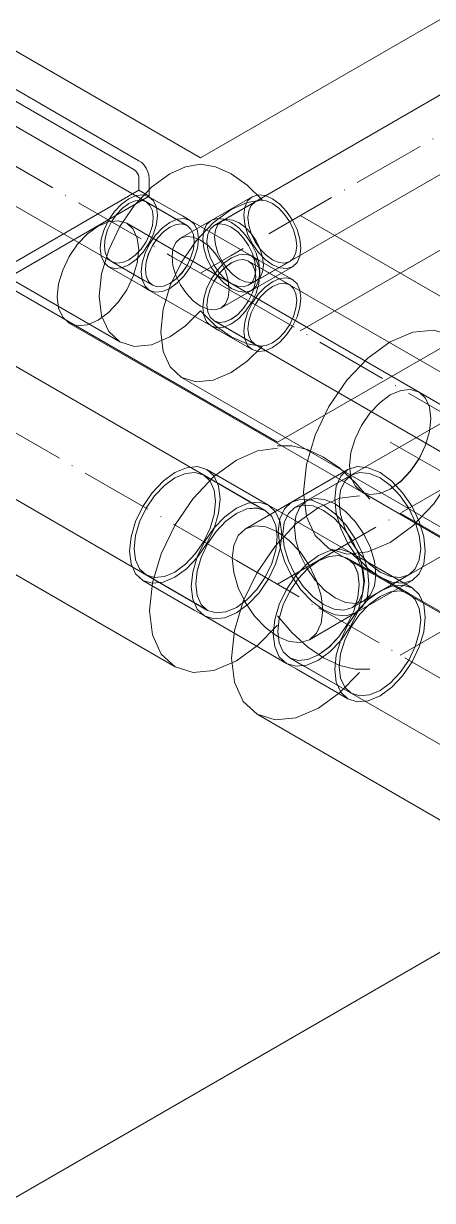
# Model space of a CAD drawing. Header units: millimetres. Extents: x -88595 to 880822, y -1054509 to -148035.
# Drawn here: x 389704.1 to 389760.5, y -326258.4 to -326096.2 of the extents above; entities that cross this region are included whole.
import ezdxf

# ---------------------------------------------------------------- set-up
doc = ezdxf.new("R2010")
doc.units = ezdxf.units.MM
doc.linetypes.add('$12$ADSK_Осевая', pattern=[14, 10, -2, 0, -2])
for name, color, linetype, lineweight in [('Изоляция', 7, 'Continuous', 18), ('Оборудование', 7, 'Continuous', 18), ('Трубопровод', 7, 'Continuous', 18), ('Трубопроводы', 7, 'Continuous', 18)]:
    doc.layers.add(name, color=color, linetype=linetype, lineweight=lineweight)

# ---------------------------------------------------------------- blocks, each defined once
blk = doc.blocks.new('$0$ADSK_Канальный блок кондиционера1 - AD242MJERAB-3267365-В_ОВ3_1')
at = {"layer": 'Оборудование'}
for p, q in [((18809.76, 6999.76), (18316.91, 6715.21)), ((18353.68, 6928.32), (18404.59, 6898.92)), ((18403.89, 6897.7), (18353.68, 6926.68)), ((18404.59, 6894.84), (18404.59, 6896.47)), ((18406.01, 6896.47), (18406.01, 6894.02)), ((18404.59, 6894.84), (18367.82, 6873.61)), ((18406.01, 6894.02), (18404.59, 6894.84)), ((18406.01, 6894.02), (18369.24, 6872.8)), ((18443.21, 6867.02), (18402.91, 6890.29)), ((18394.97, 6876.53), (18435.27, 6853.26))]:
    blk.add_line(p, q, dxfattribs=at)
for points in [[(18404.59, 6898.92, 0), (18404.96, 6898.66, 0), (18405.3, 6898.3, 0), (18405.59, 6897.87, 0), (18405.82, 6897.4, 0), (18405.96, 6896.92, 0), (18406.01, 6896.47, 0)], [(18404.59, 6896.47, 0), (18404.57, 6896.7, 0), (18404.5, 6896.94, 0), (18404.39, 6897.17, 0), (18404.24, 6897.39, 0), (18404.07, 6897.57, 0), (18403.89, 6897.7, 0)], [(18393.32, 6880.17, 0), (18393.51, 6881.96, 0), (18394.07, 6883.84, 0), (18394.97, 6885.7, 0), (18396.13, 6887.4, 0), (18397.48, 6888.83, 0), (18398.94, 6889.89, 0), (18400.39, 6890.51, 0), (18401.74, 6890.65, 0), (18402.91, 6890.29, 0), (18403.8, 6889.46, 0), (18404.36, 6888.22, 0), (18404.55, 6886.65, 0)], [(18404.55, 6886.65, 0), (18404.36, 6884.86, 0), (18403.8, 6882.98, 0), (18402.91, 6881.12, 0), (18401.74, 6879.42, 0), (18400.39, 6877.99, 0), (18398.94, 6876.93, 0), (18397.48, 6876.31, 0), (18396.13, 6876.17, 0), (18394.97, 6876.53, 0), (18394.07, 6877.36, 0), (18393.51, 6878.6, 0), (18393.32, 6880.17, 0)], [(18444.85, 6863.38, 0), (18444.66, 6864.95, 0), (18444.1, 6866.19, 0), (18443.21, 6867.02, 0), (18442.05, 6867.38, 0), (18440.69, 6867.24, 0), (18439.24, 6866.62, 0), (18437.79, 6865.56, 0), (18436.43, 6864.13, 0), (18435.27, 6862.43, 0), (18434.38, 6860.57, 0), (18433.82, 6858.69, 0), (18433.63, 6856.9, 0)], [(18433.63, 6856.9, 0), (18433.82, 6855.33, 0), (18434.38, 6854.09, 0), (18435.27, 6853.26, 0), (18436.43, 6852.9, 0), (18437.79, 6853.04, 0), (18439.24, 6853.66, 0), (18440.69, 6854.72, 0), (18442.05, 6856.15, 0), (18443.21, 6857.85, 0), (18444.1, 6859.71, 0), (18444.66, 6861.59, 0), (18444.85, 6863.38, 0)]]:
    blk.add_polyline3d(points, dxfattribs=at)
blk = doc.blocks.new('$0$ADSK_МедьПайка_Тройник - Тройник медный-3268010-В_ОВ3_1')
at = {"layer": 'Трубопроводы', "color": 190, "true_color": 0x8000ff}
for p, q in [((17530.06, 6382.94), (17525.46, 6385.59)), ((17539.69, 6385.59), (17534.03, 6382.33)), ((17529.65, 6382.24), (17525.06, 6384.89)), ((17540.1, 6384.89), (17535.5, 6382.24)), ((17530.71, 6381.62), (17529.65, 6382.24)), ((17534.03, 6382.33), (17529.79, 6379.88)), ((17531.12, 6382.33), (17530.06, 6382.94)), ((17539.6, 6377.43), (17531.12, 6382.33)), ((17540.66, 6376.81), (17539.6, 6377.43)), ((17519.89, 6375.94), (17524.49, 6373.29)), ((17520.3, 6376.65), (17524.89, 6373.99)), ((17540.26, 6376.11), (17539.2, 6376.73)), ((17539.6, 6372.68), (17545.26, 6375.94)), ((17540.26, 6373.99), (17544.86, 6376.65)), ((17544.86, 6373.46), (17540.26, 6376.11)), ((17545.26, 6374.16), (17540.66, 6376.81)), ((17524.49, 6373.29), (17525.55, 6372.68)), ((17524.89, 6373.99), (17525.95, 6373.38)), ((17525.55, 6372.68), (17534.03, 6367.78)), ((17535.36, 6370.23), (17539.6, 6372.68)), ((17534.03, 6367.78), (17535.09, 6367.17)), ((17534.44, 6368.48), (17535.5, 6367.87)), ((17535.5, 6367.87), (17540.1, 6365.21)), ((17535.09, 6367.17), (17539.69, 6364.51))]:
    blk.add_line(p, q, dxfattribs=at)
for points in [[(17518.74, 6378.49, 0), (17518.87, 6379.75, 0), (17519.27, 6381.07, 0), (17519.89, 6382.38, 0), (17520.71, 6383.57, 0), (17521.66, 6384.57, 0), (17522.68, 6385.32, 0), (17523.7, 6385.75, 0), (17524.65, 6385.84, 0), (17525.46, 6385.59, 0), (17526.09, 6385.01, 0), (17526.48, 6384.14, 0), (17526.62, 6383.04, 0)], [(17538.54, 6383.04, 0), (17538.67, 6384.14, 0), (17539.06, 6385.01, 0), (17539.69, 6385.59, 0), (17540.51, 6385.84, 0), (17541.46, 6385.75, 0), (17542.48, 6385.32, 0), (17543.49, 6384.57, 0), (17544.44, 6383.57, 0), (17545.26, 6382.38, 0), (17545.89, 6381.07, 0), (17546.28, 6379.75, 0), (17546.41, 6378.49, 0)], [(17526.04, 6382.71, 0), (17525.93, 6383.65, 0), (17525.59, 6384.39, 0), (17525.06, 6384.89, 0), (17524.36, 6385.11, 0), (17523.55, 6385.02, 0), (17522.68, 6384.65, 0), (17521.81, 6384.02, 0), (17520.99, 6383.16, 0), (17520.3, 6382.14, 0), (17519.76, 6381.03, 0), (17519.43, 6379.9, 0), (17519.31, 6378.82, 0)], [(17545.84, 6378.82, 0), (17545.73, 6379.9, 0), (17545.39, 6381.03, 0), (17544.86, 6382.14, 0), (17544.16, 6383.16, 0), (17543.35, 6384.02, 0), (17542.48, 6384.65, 0), (17541.6, 6385.02, 0), (17540.79, 6385.11, 0), (17540.1, 6384.89, 0), (17539.56, 6384.39, 0), (17539.22, 6383.65, 0), (17539.11, 6382.71, 0)], [(17526.62, 6383.04, 0), (17526.48, 6381.79, 0), (17526.09, 6380.46, 0), (17525.46, 6379.16, 0), (17524.65, 6377.97, 0), (17523.7, 6376.96, 0), (17522.68, 6376.22, 0), (17521.66, 6375.79, 0), (17520.71, 6375.69, 0), (17519.89, 6375.94, 0), (17519.27, 6376.52, 0), (17518.87, 6377.39, 0), (17518.74, 6378.49, 0)], [(17519.31, 6378.82, 0), (17519.43, 6377.88, 0), (17519.76, 6377.14, 0), (17520.3, 6376.65, 0), (17520.99, 6376.43, 0), (17521.81, 6376.51, 0), (17522.68, 6376.88, 0), (17523.55, 6377.52, 0), (17524.36, 6378.37, 0), (17525.06, 6379.39, 0), (17525.59, 6380.51, 0), (17525.93, 6381.64, 0), (17526.04, 6382.71, 0)], [(17524.39, 6375.23, 0), (17524.53, 6376.48, 0), (17524.92, 6377.81, 0), (17525.55, 6379.11, 0), (17526.36, 6380.3, 0), (17527.31, 6381.31, 0), (17528.33, 6382.05, 0), (17529.35, 6382.48, 0), (17530.3, 6382.58, 0), (17531.12, 6382.33, 0), (17531.74, 6381.75, 0), (17532.14, 6380.88, 0), (17532.27, 6379.78, 0)], [(17532.27, 6379.78, 0), (17532.14, 6380.88, 0), (17531.74, 6381.75, 0), (17531.12, 6382.33, 0), (17530.3, 6382.58, 0), (17529.35, 6382.48, 0), (17528.33, 6382.05, 0), (17527.31, 6381.31, 0), (17526.36, 6380.3, 0), (17525.55, 6379.11, 0), (17524.92, 6377.81, 0), (17524.53, 6376.48, 0), (17524.39, 6375.23, 0)], [(17540.76, 6375.23, 0), (17540.62, 6376.48, 0), (17540.23, 6377.81, 0), (17539.6, 6379.11, 0), (17538.79, 6380.3, 0), (17537.84, 6381.31, 0), (17536.82, 6382.05, 0), (17535.8, 6382.48, 0), (17534.85, 6382.58, 0), (17534.03, 6382.33, 0), (17533.41, 6381.75, 0), (17533.01, 6380.88, 0), (17532.88, 6379.78, 0)], [(17532.88, 6379.78, 0), (17533.01, 6380.88, 0), (17533.41, 6381.75, 0), (17534.03, 6382.33, 0), (17534.85, 6382.58, 0), (17535.8, 6382.48, 0), (17536.82, 6382.05, 0), (17537.84, 6381.31, 0), (17538.79, 6380.3, 0), (17539.6, 6379.11, 0), (17540.23, 6377.81, 0), (17540.62, 6376.48, 0), (17540.76, 6375.23, 0)], [(17534.51, 6380.06, 0), (17534.63, 6381, 0), (17534.96, 6381.74, 0), (17535.5, 6382.24, 0), (17536.2, 6382.45, 0), (17537.01, 6382.37, 0), (17537.88, 6382, 0), (17538.75, 6381.37, 0), (17539.56, 6380.51, 0), (17540.26, 6379.49, 0), (17540.79, 6378.37, 0), (17541.13, 6377.24, 0), (17541.25, 6376.17, 0)], [(17546.41, 6378.49, 0), (17546.28, 6377.39, 0), (17545.89, 6376.52, 0), (17545.26, 6375.94, 0), (17544.44, 6375.69, 0), (17543.49, 6375.79, 0), (17542.48, 6376.22, 0), (17541.46, 6376.96, 0), (17540.51, 6377.97, 0), (17539.69, 6379.16, 0), (17539.06, 6380.46, 0), (17538.67, 6381.79, 0), (17538.54, 6383.04, 0)], [(17539.11, 6382.71, 0), (17539.22, 6381.64, 0), (17539.56, 6380.51, 0), (17540.1, 6379.39, 0), (17540.79, 6378.37, 0), (17541.6, 6377.52, 0), (17542.48, 6376.88, 0), (17543.35, 6376.51, 0), (17544.16, 6376.43, 0), (17544.86, 6376.65, 0), (17545.39, 6377.14, 0), (17545.73, 6377.88, 0), (17545.84, 6378.82, 0)], [(17524.97, 6375.56, 0), (17525.08, 6376.63, 0), (17525.42, 6377.76, 0), (17525.95, 6378.88, 0), (17526.65, 6379.9, 0), (17527.46, 6380.75, 0), (17528.33, 6381.39, 0), (17529.2, 6381.76, 0), (17530.02, 6381.84, 0), (17530.71, 6381.62, 0), (17531.25, 6381.13, 0), (17531.58, 6380.38, 0), (17531.7, 6379.45, 0)], [(17532.27, 6379.78, 0), (17532.14, 6378.52, 0), (17531.74, 6377.2, 0), (17531.12, 6375.89, 0), (17530.3, 6374.7, 0), (17529.35, 6373.7, 0), (17528.33, 6372.95, 0), (17527.31, 6372.52, 0), (17526.36, 6372.43, 0), (17525.55, 6372.68, 0), (17524.92, 6373.26, 0), (17524.53, 6374.13, 0), (17524.39, 6375.23, 0)], [(17524.39, 6375.23, 0), (17524.53, 6374.13, 0), (17524.92, 6373.26, 0), (17525.55, 6372.68, 0), (17526.36, 6372.43, 0), (17527.31, 6372.52, 0), (17528.33, 6372.95, 0), (17529.35, 6373.7, 0), (17530.3, 6374.7, 0), (17531.12, 6375.89, 0), (17531.74, 6377.2, 0), (17532.14, 6378.52, 0), (17532.27, 6379.78, 0)], [(17531.7, 6379.45, 0), (17531.58, 6378.37, 0), (17531.25, 6377.24, 0), (17530.71, 6376.13, 0), (17530.02, 6375.11, 0), (17529.2, 6374.25, 0), (17528.33, 6373.62, 0), (17527.46, 6373.24, 0), (17526.65, 6373.16, 0), (17525.95, 6373.38, 0), (17525.42, 6373.88, 0), (17525.08, 6374.62, 0), (17524.97, 6375.56, 0)], [(17536.51, 6372.78, 0), (17536.38, 6374.03, 0), (17535.99, 6375.36, 0), (17535.36, 6376.66, 0), (17534.55, 6377.85, 0), (17533.6, 6378.86, 0), (17532.58, 6379.6, 0), (17531.56, 6380.03, 0), (17530.61, 6380.13, 0), (17529.79, 6379.88, 0), (17529.17, 6379.3, 0), (17528.77, 6378.43, 0), (17528.64, 6377.33, 0)], [(17532.88, 6379.78, 0), (17533.01, 6378.52, 0), (17533.41, 6377.2, 0), (17534.03, 6375.89, 0), (17534.85, 6374.7, 0), (17535.8, 6373.7, 0), (17536.82, 6372.95, 0), (17537.84, 6372.52, 0), (17538.79, 6372.43, 0), (17539.6, 6372.68, 0), (17540.23, 6373.26, 0), (17540.62, 6374.13, 0), (17540.76, 6375.23, 0)], [(17540.76, 6375.23, 0), (17540.62, 6374.13, 0), (17540.23, 6373.26, 0), (17539.6, 6372.68, 0), (17538.79, 6372.43, 0), (17537.84, 6372.52, 0), (17536.82, 6372.95, 0), (17535.8, 6373.7, 0), (17534.85, 6374.7, 0), (17534.03, 6375.89, 0), (17533.41, 6377.2, 0), (17533.01, 6378.52, 0), (17532.88, 6379.78, 0)], [(17541.25, 6376.17, 0), (17541.13, 6375.23, 0), (17540.79, 6374.49, 0), (17540.26, 6373.99, 0), (17539.56, 6373.78, 0), (17538.75, 6373.86, 0), (17537.88, 6374.23, 0), (17537.01, 6374.86, 0), (17536.2, 6375.72, 0), (17535.5, 6376.74, 0), (17534.96, 6377.85, 0), (17534.63, 6378.99, 0), (17534.51, 6380.06, 0)], [(17528.64, 6377.33, 0), (17528.77, 6376.07, 0), (17529.17, 6374.75, 0), (17529.79, 6373.44, 0), (17530.61, 6372.25, 0), (17531.56, 6371.25, 0), (17532.58, 6370.5, 0), (17533.6, 6370.07, 0), (17534.55, 6369.98, 0), (17535.36, 6370.23, 0), (17535.99, 6370.81, 0), (17536.38, 6371.68, 0), (17536.51, 6372.78, 0)], [(17540.76, 6374.88, 0), (17540.62, 6375.98, 0), (17540.23, 6376.85, 0), (17539.6, 6377.43, 0), (17538.79, 6377.68, 0), (17537.84, 6377.58, 0), (17536.82, 6377.15, 0), (17535.8, 6376.41, 0), (17534.85, 6375.4, 0), (17534.03, 6374.21, 0), (17533.41, 6372.91, 0), (17533.01, 6371.58, 0), (17532.88, 6370.33, 0)], [(17532.88, 6370.33, 0), (17533.01, 6371.58, 0), (17533.41, 6372.91, 0), (17534.03, 6374.21, 0), (17534.85, 6375.4, 0), (17535.8, 6376.41, 0), (17536.82, 6377.15, 0), (17537.84, 6377.58, 0), (17538.79, 6377.68, 0), (17539.6, 6377.43, 0), (17540.23, 6376.85, 0), (17540.62, 6375.98, 0), (17540.76, 6374.88, 0)], [(17540.18, 6374.55, 0), (17540.07, 6375.49, 0), (17539.73, 6376.23, 0), (17539.2, 6376.73, 0), (17538.5, 6376.94, 0), (17537.69, 6376.86, 0), (17536.82, 6376.49, 0), (17535.95, 6375.85, 0), (17535.14, 6375, 0), (17534.44, 6373.98, 0), (17533.9, 6372.86, 0), (17533.57, 6371.73, 0), (17533.45, 6370.66, 0)], [(17532.88, 6370.33, 0), (17533.01, 6369.23, 0), (17533.41, 6368.36, 0), (17534.03, 6367.78, 0), (17534.85, 6367.53, 0), (17535.8, 6367.62, 0), (17536.82, 6368.06, 0), (17537.84, 6368.8, 0), (17538.79, 6369.8, 0), (17539.6, 6371, 0), (17540.23, 6372.3, 0), (17540.62, 6373.62, 0), (17540.76, 6374.88, 0)], [(17540.76, 6374.88, 0), (17540.62, 6373.62, 0), (17540.23, 6372.3, 0), (17539.6, 6371, 0), (17538.79, 6369.8, 0), (17537.84, 6368.8, 0), (17536.82, 6368.06, 0), (17535.8, 6367.62, 0), (17534.85, 6367.53, 0), (17534.03, 6367.78, 0), (17533.41, 6368.36, 0), (17533.01, 6369.23, 0), (17532.88, 6370.33, 0)], [(17533.45, 6370.66, 0), (17533.57, 6369.72, 0), (17533.9, 6368.98, 0), (17534.44, 6368.48, 0), (17535.14, 6368.27, 0), (17535.95, 6368.35, 0), (17536.82, 6368.72, 0), (17537.69, 6369.35, 0), (17538.5, 6370.21, 0), (17539.2, 6371.23, 0), (17539.73, 6372.34, 0), (17540.07, 6373.47, 0), (17540.18, 6374.55, 0)], [(17546.41, 6371.61, 0), (17546.28, 6372.71, 0), (17545.89, 6373.58, 0), (17545.26, 6374.16, 0), (17544.44, 6374.41, 0), (17543.49, 6374.32, 0), (17542.48, 6373.88, 0), (17541.46, 6373.14, 0), (17540.51, 6372.14, 0), (17539.69, 6370.94, 0), (17539.06, 6369.64, 0), (17538.67, 6368.32, 0), (17538.54, 6367.06, 0)], [(17539.11, 6367.39, 0), (17539.22, 6368.47, 0), (17539.56, 6369.6, 0), (17540.1, 6370.71, 0), (17540.79, 6371.73, 0), (17541.6, 6372.59, 0), (17542.48, 6373.22, 0), (17543.35, 6373.59, 0), (17544.16, 6373.67, 0), (17544.86, 6373.46, 0), (17545.39, 6372.96, 0), (17545.73, 6372.22, 0), (17545.84, 6371.28, 0)], [(17538.54, 6367.06, 0), (17538.67, 6365.96, 0), (17539.06, 6365.09, 0), (17539.69, 6364.51, 0), (17540.51, 6364.26, 0), (17541.46, 6364.36, 0), (17542.48, 6364.79, 0), (17543.49, 6365.53, 0), (17544.44, 6366.54, 0), (17545.26, 6367.73, 0), (17545.89, 6369.03, 0), (17546.28, 6370.36, 0), (17546.41, 6371.61, 0)], [(17545.84, 6371.28, 0), (17545.73, 6370.21, 0), (17545.39, 6369.08, 0), (17544.86, 6367.96, 0), (17544.16, 6366.94, 0), (17543.35, 6366.09, 0), (17542.48, 6365.45, 0), (17541.6, 6365.08, 0), (17540.79, 6365, 0), (17540.1, 6365.21, 0), (17539.56, 6365.71, 0), (17539.22, 6366.45, 0), (17539.11, 6367.39, 0)]]:
    blk.add_polyline3d(points, dxfattribs=at)
blk = doc.blocks.new('$0$ADSK_МедьПайка_Тройник - Тройник медный-V136-В_ОВ3_1')
at = {"layer": 'Трубопроводы', "color": 134, "true_color": 0x00a6a6}
for p, q in [((23016.78, 9505.12), (23009.71, 9509.2)), ((23017.23, 9505.89), (23010.16, 9509.97)), ((23029.61, 9509.97), (23021.83, 9505.48)), ((23030.06, 9509.2), (23023.87, 9505.63)), ((23021.83, 9505.48), (23015.47, 9501.81)), ((23018.64, 9505.07), (23017.23, 9505.89)), ((23018.2, 9504.3), (23016.78, 9505.12)), ((23029.96, 9498.54), (23018.64, 9505.07)), ((23030.92, 9496.95), (23029.51, 9497.77)), ((23031.37, 9497.73), (23029.96, 9498.54)), ((23038.44, 9493.64), (23031.37, 9497.73)), ((23001.77, 9495.45), (23008.84, 9491.37)), ((23038, 9492.87), (23030.92, 9496.95)), ((23031.81, 9491.88), (23038, 9495.45)), ((23001.33, 9494.68), (23008.4, 9490.6)), ((23030.66, 9490.19), (23038.44, 9494.68)), ((23008.4, 9490.6), (23009.81, 9489.78)), ((23008.84, 9491.37), (23010.26, 9490.55)), ((23009.81, 9489.78), (23021.13, 9483.25)), ((23024.3, 9486.51), (23030.66, 9490.19)), ((23021.13, 9483.25), (23022.54, 9482.43)), ((23021.57, 9484.02), (23022.98, 9483.2)), ((23022.54, 9482.43), (23029.61, 9478.35)), ((23022.98, 9483.2), (23030.06, 9479.12))]:
    blk.add_line(p, q, dxfattribs=at)
for points in [[(22999.5, 9498.72, 0), (22999.71, 9500.71, 0), (23000.33, 9502.81, 0), (23001.33, 9504.87, 0), (23002.62, 9506.77, 0), (23004.13, 9508.36, 0), (23005.74, 9509.54, 0), (23007.36, 9510.22, 0), (23008.86, 9510.37, 0), (23010.16, 9509.97, 0), (23011.15, 9509.05, 0), (23011.77, 9507.67, 0), (23011.98, 9505.93, 0)], [(23027.78, 9505.93, 0), (23027.99, 9507.67, 0), (23028.62, 9509.05, 0), (23029.61, 9509.97, 0), (23030.9, 9510.37, 0), (23032.41, 9510.22, 0), (23034.03, 9509.54, 0), (23035.64, 9508.36, 0), (23037.15, 9506.77, 0), (23038.44, 9504.87, 0), (23039.43, 9502.81, 0), (23040.06, 9500.71, 0), (23040.27, 9498.72, 0)], [(23011.36, 9505.57, 0), (23011.16, 9507.13, 0), (23010.6, 9508.37, 0), (23009.71, 9509.2, 0), (23008.55, 9509.56, 0), (23007.19, 9509.43, 0), (23005.74, 9508.81, 0), (23004.29, 9507.75, 0), (23002.93, 9506.32, 0), (23001.77, 9504.62, 0), (23000.88, 9502.76, 0), (23000.32, 9500.87, 0), (23000.13, 9499.08, 0)], [(23039.64, 9499.08, 0), (23039.45, 9500.87, 0), (23038.89, 9502.76, 0), (23038, 9504.62, 0), (23036.83, 9506.32, 0), (23035.48, 9507.75, 0), (23034.03, 9508.81, 0), (23032.57, 9509.43, 0), (23031.22, 9509.56, 0), (23030.06, 9509.2, 0), (23029.16, 9508.37, 0), (23028.6, 9507.13, 0), (23028.41, 9505.57, 0)], [(23011.98, 9505.93, 0), (23011.77, 9503.94, 0), (23011.15, 9501.84, 0), (23010.16, 9499.78, 0), (23008.86, 9497.88, 0), (23007.36, 9496.29, 0), (23005.74, 9495.12, 0), (23004.13, 9494.43, 0), (23002.62, 9494.28, 0), (23001.33, 9494.68, 0), (23000.33, 9495.6, 0), (22999.71, 9496.98, 0), (22999.5, 9498.72, 0)], [(23000.13, 9499.08, 0), (23000.32, 9497.52, 0), (23000.88, 9496.28, 0), (23001.77, 9495.45, 0), (23002.93, 9495.09, 0), (23004.29, 9495.22, 0), (23005.74, 9495.84, 0), (23007.19, 9496.9, 0), (23008.55, 9498.33, 0), (23009.71, 9500.03, 0), (23010.6, 9501.89, 0), (23011.16, 9503.78, 0), (23011.36, 9505.57, 0)], [(23007.98, 9493.82, 0), (23008.2, 9495.81, 0), (23008.82, 9497.91, 0), (23009.81, 9499.98, 0), (23011.1, 9501.87, 0), (23012.61, 9503.46, 0), (23014.23, 9504.64, 0), (23015.84, 9505.32, 0), (23017.35, 9505.47, 0), (23018.64, 9505.07, 0), (23019.63, 9504.15, 0), (23020.26, 9502.77, 0), (23020.47, 9501.03, 0)], [(23020.47, 9501.03, 0), (23020.26, 9502.77, 0), (23019.63, 9504.15, 0), (23018.64, 9505.07, 0), (23017.35, 9505.47, 0), (23015.84, 9505.32, 0), (23014.23, 9504.64, 0), (23012.61, 9503.46, 0), (23011.1, 9501.87, 0), (23009.81, 9499.98, 0), (23008.82, 9497.91, 0), (23008.2, 9495.81, 0), (23007.98, 9493.82, 0)], [(23032.49, 9494.23, 0), (23032.28, 9496.22, 0), (23031.65, 9498.32, 0), (23030.66, 9500.38, 0), (23029.37, 9502.28, 0), (23027.86, 9503.87, 0), (23026.25, 9505.04, 0), (23024.63, 9505.73, 0), (23023.13, 9505.88, 0), (23021.83, 9505.48, 0), (23020.84, 9504.56, 0), (23020.22, 9503.18, 0), (23020, 9501.44, 0)], [(23020, 9501.44, 0), (23020.22, 9503.18, 0), (23020.84, 9504.56, 0), (23021.83, 9505.48, 0), (23023.13, 9505.88, 0), (23024.63, 9505.73, 0), (23026.25, 9505.04, 0), (23027.86, 9503.87, 0), (23029.37, 9502.28, 0), (23030.66, 9500.38, 0), (23031.65, 9498.32, 0), (23032.28, 9496.22, 0), (23032.49, 9494.23, 0)], [(23022.22, 9502, 0), (23022.42, 9503.56, 0), (23022.98, 9504.8, 0), (23023.87, 9505.63, 0), (23025.03, 9505.99, 0), (23026.39, 9505.85, 0), (23027.84, 9505.24, 0), (23029.29, 9504.18, 0), (23030.65, 9502.75, 0), (23031.81, 9501.05, 0), (23032.7, 9499.19, 0), (23033.26, 9497.3, 0), (23033.45, 9495.51, 0)], [(23040.27, 9498.72, 0), (23040.06, 9496.98, 0), (23039.43, 9495.6, 0), (23038.44, 9494.68, 0), (23037.15, 9494.28, 0), (23035.64, 9494.43, 0), (23034.03, 9495.12, 0), (23032.41, 9496.29, 0), (23030.9, 9497.88, 0), (23029.61, 9499.78, 0), (23028.62, 9501.84, 0), (23027.99, 9503.94, 0), (23027.78, 9505.93, 0)], [(23028.41, 9505.57, 0), (23028.6, 9503.78, 0), (23029.16, 9501.89, 0), (23030.06, 9500.03, 0), (23031.22, 9498.33, 0), (23032.57, 9496.9, 0), (23034.03, 9495.84, 0), (23035.48, 9495.22, 0), (23036.83, 9495.09, 0), (23038, 9495.45, 0), (23038.89, 9496.28, 0), (23039.45, 9497.52, 0), (23039.64, 9499.08, 0)], [(23008.61, 9494.19, 0), (23008.8, 9495.97, 0), (23009.36, 9497.86, 0), (23010.26, 9499.72, 0), (23011.42, 9501.42, 0), (23012.77, 9502.85, 0), (23014.23, 9503.91, 0), (23015.68, 9504.53, 0), (23017.03, 9504.66, 0), (23018.2, 9504.3, 0), (23019.09, 9503.48, 0), (23019.65, 9502.24, 0), (23019.84, 9500.67, 0)], [(23026.13, 9490.56, 0), (23025.91, 9492.54, 0), (23025.29, 9494.64, 0), (23024.3, 9496.71, 0), (23023.01, 9498.6, 0), (23021.5, 9500.19, 0), (23019.88, 9501.37, 0), (23018.27, 9502.06, 0), (23016.76, 9502.21, 0), (23015.47, 9501.81, 0), (23014.48, 9500.89, 0), (23013.85, 9499.51, 0), (23013.64, 9497.77, 0)], [(23033.45, 9495.51, 0), (23033.26, 9493.94, 0), (23032.7, 9492.71, 0), (23031.81, 9491.88, 0), (23030.65, 9491.52, 0), (23029.29, 9491.65, 0), (23027.84, 9492.27, 0), (23026.39, 9493.33, 0), (23025.03, 9494.76, 0), (23023.87, 9496.46, 0), (23022.98, 9498.32, 0), (23022.42, 9500.21, 0), (23022.22, 9502, 0)], [(23020.47, 9501.03, 0), (23020.26, 9499.04, 0), (23019.63, 9496.94, 0), (23018.64, 9494.88, 0), (23017.35, 9492.99, 0), (23015.84, 9491.4, 0), (23014.23, 9490.22, 0), (23012.61, 9489.53, 0), (23011.1, 9489.38, 0), (23009.81, 9489.78, 0), (23008.82, 9490.7, 0), (23008.2, 9492.08, 0), (23007.98, 9493.82, 0)], [(23007.98, 9493.82, 0), (23008.2, 9492.08, 0), (23008.82, 9490.7, 0), (23009.81, 9489.78, 0), (23011.1, 9489.38, 0), (23012.61, 9489.53, 0), (23014.23, 9490.22, 0), (23015.84, 9491.4, 0), (23017.35, 9492.99, 0), (23018.64, 9494.88, 0), (23019.63, 9496.94, 0), (23020.26, 9499.04, 0), (23020.47, 9501.03, 0)], [(23019.84, 9500.67, 0), (23019.65, 9498.88, 0), (23019.09, 9496.99, 0), (23018.2, 9495.13, 0), (23017.03, 9493.43, 0), (23015.68, 9492, 0), (23014.23, 9490.94, 0), (23012.77, 9490.33, 0), (23011.42, 9490.19, 0), (23010.26, 9490.55, 0), (23009.36, 9491.38, 0), (23008.8, 9492.62, 0), (23008.61, 9494.19, 0)], [(23020, 9501.44, 0), (23020.22, 9499.45, 0), (23020.84, 9497.35, 0), (23021.83, 9495.29, 0), (23023.13, 9493.39, 0), (23024.63, 9491.8, 0), (23026.25, 9490.63, 0), (23027.86, 9489.94, 0), (23029.37, 9489.79, 0), (23030.66, 9490.19, 0), (23031.65, 9491.11, 0), (23032.28, 9492.49, 0), (23032.49, 9494.23, 0)], [(23032.49, 9494.23, 0), (23032.28, 9492.49, 0), (23031.65, 9491.11, 0), (23030.66, 9490.19, 0), (23029.37, 9489.79, 0), (23027.86, 9489.94, 0), (23026.25, 9490.63, 0), (23024.63, 9491.8, 0), (23023.13, 9493.39, 0), (23021.83, 9495.29, 0), (23020.84, 9497.35, 0), (23020.22, 9499.45, 0), (23020, 9501.44, 0)], [(23031.78, 9494.5, 0), (23031.57, 9496.24, 0), (23030.95, 9497.62, 0), (23029.96, 9498.54, 0), (23028.66, 9498.94, 0), (23027.16, 9498.79, 0), (23025.54, 9498.1, 0), (23023.92, 9496.93, 0), (23022.42, 9495.34, 0), (23021.13, 9493.44, 0), (23020.13, 9491.38, 0), (23019.51, 9489.28, 0), (23019.3, 9487.29, 0)], [(23019.3, 9487.29, 0), (23019.51, 9489.28, 0), (23020.13, 9491.38, 0), (23021.13, 9493.44, 0), (23022.42, 9495.34, 0), (23023.92, 9496.93, 0), (23025.54, 9498.1, 0), (23027.16, 9498.79, 0), (23028.66, 9498.94, 0), (23029.96, 9498.54, 0), (23030.95, 9497.62, 0), (23031.57, 9496.24, 0), (23031.78, 9494.5, 0)], [(23013.64, 9497.77, 0), (23013.85, 9495.78, 0), (23014.48, 9493.68, 0), (23015.47, 9491.61, 0), (23016.76, 9489.72, 0), (23018.27, 9488.13, 0), (23019.88, 9486.95, 0), (23021.5, 9486.26, 0), (23023.01, 9486.11, 0), (23024.3, 9486.51, 0), (23025.29, 9487.43, 0), (23025.91, 9488.81, 0), (23026.13, 9490.56, 0)], [(23031.15, 9494.14, 0), (23030.96, 9495.7, 0), (23030.4, 9496.94, 0), (23029.51, 9497.77, 0), (23028.35, 9498.13, 0), (23026.99, 9498, 0), (23025.54, 9497.38, 0), (23024.09, 9496.32, 0), (23022.73, 9494.89, 0), (23021.57, 9493.19, 0), (23020.68, 9491.33, 0), (23020.12, 9489.44, 0), (23019.93, 9487.65, 0)], [(23019.3, 9487.29, 0), (23019.51, 9485.55, 0), (23020.13, 9484.17, 0), (23021.13, 9483.25, 0), (23022.42, 9482.85, 0), (23023.92, 9483, 0), (23025.54, 9483.69, 0), (23027.16, 9484.86, 0), (23028.66, 9486.45, 0), (23029.96, 9488.35, 0), (23030.95, 9490.41, 0), (23031.57, 9492.51, 0), (23031.78, 9494.5, 0)], [(23031.78, 9494.5, 0), (23031.57, 9492.51, 0), (23030.95, 9490.41, 0), (23029.96, 9488.35, 0), (23028.66, 9486.45, 0), (23027.16, 9484.86, 0), (23025.54, 9483.69, 0), (23023.92, 9483, 0), (23022.42, 9482.85, 0), (23021.13, 9483.25, 0), (23020.13, 9484.17, 0), (23019.51, 9485.55, 0), (23019.3, 9487.29, 0)], [(23019.93, 9487.65, 0), (23020.12, 9486.09, 0), (23020.68, 9484.85, 0), (23021.57, 9484.02, 0), (23022.73, 9483.66, 0), (23024.09, 9483.79, 0), (23025.54, 9484.41, 0), (23026.99, 9485.47, 0), (23028.35, 9486.9, 0), (23029.51, 9488.6, 0), (23030.4, 9490.46, 0), (23030.96, 9492.35, 0), (23031.15, 9494.14, 0)], [(23040.27, 9489.6, 0), (23040.06, 9491.34, 0), (23039.43, 9492.72, 0), (23038.44, 9493.64, 0), (23037.15, 9494.04, 0), (23035.64, 9493.89, 0), (23034.03, 9493.21, 0), (23032.41, 9492.03, 0), (23030.9, 9490.44, 0), (23029.61, 9488.54, 0), (23028.62, 9486.48, 0), (23027.99, 9484.38, 0), (23027.78, 9482.39, 0)], [(23028.41, 9482.75, 0), (23028.6, 9484.54, 0), (23029.16, 9486.43, 0), (23030.06, 9488.29, 0), (23031.22, 9489.99, 0), (23032.57, 9491.42, 0), (23034.03, 9492.48, 0), (23035.48, 9493.1, 0), (23036.83, 9493.23, 0), (23038, 9492.87, 0), (23038.89, 9492.04, 0), (23039.45, 9490.8, 0), (23039.64, 9489.24, 0)], [(23027.78, 9482.39, 0), (23027.99, 9480.65, 0), (23028.62, 9479.27, 0), (23029.61, 9478.35, 0), (23030.9, 9477.95, 0), (23032.41, 9478.1, 0), (23034.03, 9478.79, 0), (23035.64, 9479.96, 0), (23037.15, 9481.55, 0), (23038.44, 9483.45, 0), (23039.43, 9485.51, 0), (23040.06, 9487.61, 0), (23040.27, 9489.6, 0)], [(23039.64, 9489.24, 0), (23039.45, 9487.45, 0), (23038.89, 9485.56, 0), (23038, 9483.7, 0), (23036.83, 9482, 0), (23035.48, 9480.57, 0), (23034.03, 9479.51, 0), (23032.57, 9478.89, 0), (23031.22, 9478.76, 0), (23030.06, 9479.12, 0), (23029.16, 9479.95, 0), (23028.6, 9481.19, 0), (23028.41, 9482.75, 0)]]:
    blk.add_polyline3d(points, dxfattribs=at)

msp = doc.modelspace()

# ---------------------------------------------------------------- linework, layer by layer
at = {"layer": 'Изоляция', "color": 190, "true_color": 0x8000ff}
for p, q in [((389728.56, -326114.7), (387486.64, -324820.33)), ((387472.88, -324844.16), (389717.44, -326140.06)), ((389996.18, -325960.19), (389728.56, -326114.7)), ((389742.32, -326138.53), (390009.94, -325984.03)), ((393961.25, -328558.45), (389742.32, -326122.65)), ((389725.92, -326144.96), (393947.49, -328582.28))]:
    msp.add_line(p, q, dxfattribs=at)
at = {"layer": 'Изоляция', "color": 134, "true_color": 0x00a6a6}
for p, q in [((389739.17, -326153.9), (387500.44, -324861.37)), ((387485.07, -324891.61), (389725.04, -326184.86)), ((389976.27, -326017), (389739.17, -326153.9)), ((389756.11, -326183.24), (389993.21, -326046.34)), ((393962.21, -328592.07), (389756.11, -326163.68)), ((389746.25, -326168.53), (389976.27, -326301.34)), ((389736.35, -326191.39), (393945.27, -328621.41))]:
    msp.add_line(p, q, dxfattribs=at)
at = {"layer": 'Изоляция', "color": 190, "true_color": 0x8000ff}
for points in [[(389728.56, -326115.58, 0), (389726.5, -326115.93, 0), (389724.32, -326116.91, 0)], [(389732.8, -326116.91, 0), (389730.63, -326115.93, 0), (389728.56, -326115.58, 0)], [(389724.32, -326116.91, 0), (389721.8, -326118.74, 0), (389719.45, -326121.22, 0), (389717.44, -326124.17, 0), (389715.89, -326127.39, 0), (389714.92, -326130.66, 0), (389714.59, -326133.76, 0)], [(389737.05, -326120.48, 0), (389734.98, -326118.45, 0), (389732.8, -326116.91, 0)], [(389732.8, -326121.8, 0), (389734.98, -326120.83, 0), (389737.05, -326120.48, 0)], [(389723.07, -326138.66, 0), (389723.41, -326135.56, 0), (389724.38, -326132.29, 0), (389725.92, -326129.07, 0), (389727.94, -326126.12, 0), (389730.29, -326123.64, 0), (389732.8, -326121.8, 0)], [(389714.59, -326133.76, 0), (389714.92, -326136.47, 0), (389715.89, -326138.62, 0), (389717.44, -326140.06, 0), (389719.45, -326140.68, 0), (389721.8, -326140.45, 0), (389724.32, -326139.38, 0)], [(389724.32, -326139.38, 0), (389726.5, -326137.83, 0), (389728.56, -326135.8, 0)], [(389728.56, -326135.8, 0), (389730.63, -326137.83, 0), (389732.8, -326139.38, 0)], [(389732.8, -326144.27, 0), (389730.29, -326145.35, 0), (389727.94, -326145.58, 0), (389725.92, -326144.96, 0), (389724.38, -326143.52, 0), (389723.41, -326141.37, 0), (389723.07, -326138.66, 0)], [(389732.8, -326139.38, 0), (389734.98, -326140.35, 0), (389737.05, -326140.7, 0)], [(389737.05, -326140.7, 0), (389734.98, -326142.73, 0), (389732.8, -326144.27, 0)]]:
    msp.add_polyline3d(points, dxfattribs=at)
at = {"layer": 'Изоляция', "color": 134, "true_color": 0x00a6a6}
for points in [[(389754.72, -326140.03, 0), (389757.82, -326138.71, 0), (389760.71, -326138.43, 0), (389763.19, -326139.19, 0), (389765.09, -326140.96, 0), (389766.29, -326143.6, 0), (389766.7, -326146.95, 0)], [(389742.74, -326160.78, 0), (389743.15, -326156.96, 0), (389744.35, -326152.94, 0), (389746.25, -326148.97, 0), (389748.73, -326145.34, 0), (389751.62, -326142.29, 0), (389754.72, -326140.03, 0)], [(389766.7, -326146.95, 0), (389766.29, -326150.76, 0), (389765.09, -326154.79, 0), (389763.19, -326158.75, 0), (389760.71, -326162.38, 0), (389757.82, -326165.43, 0), (389754.72, -326167.69, 0)], [(389739.17, -326154.73, 0), (389736.43, -326155.09, 0), (389733.51, -326156.36, 0)], [(389745.53, -326155.95, 0), (389743.3, -326154.91, 0), (389741.16, -326154.38, 0), (389739.17, -326154.39, 0)], [(389733.51, -326156.36, 0), (389730.41, -326158.62, 0), (389727.52, -326161.67, 0), (389725.04, -326165.3, 0), (389723.14, -326169.26, 0), (389721.94, -326173.29, 0), (389721.53, -326177.11, 0)], [(389751.9, -326161.74, 0), (389749.9, -326159.43, 0), (389747.76, -326157.48, 0), (389745.53, -326155.95, 0)], [(389754.72, -326167.69, 0), (389751.62, -326169.01, 0), (389748.73, -326169.3, 0), (389746.25, -326168.53, 0), (389744.35, -326166.77, 0), (389743.15, -326164.12, 0), (389742.74, -326160.78, 0)], [(389744.82, -326162.89, 0), (389747.74, -326161.62, 0), (389750.48, -326161.26, 0)], [(389732.85, -326183.64, 0), (389733.25, -326179.82, 0), (389734.45, -326175.8, 0), (389736.35, -326171.83, 0), (389738.84, -326168.2, 0), (389741.72, -326165.15, 0), (389744.82, -326162.89, 0)], [(389721.53, -326177.11, 0), (389721.94, -326180.45, 0), (389723.14, -326183.09, 0), (389725.04, -326184.86, 0), (389727.52, -326185.63, 0), (389730.41, -326185.34, 0), (389733.51, -326184.02, 0)], [(389733.51, -326184.02, 0), (389736.43, -326181.92, 0), (389739.17, -326179.12, 0)], [(389739.17, -326177.83, 0), (389741.16, -326180.14, 0), (389743.3, -326182.09, 0), (389745.53, -326183.61, 0)], [(389744.82, -326190.55, 0), (389741.72, -326191.87, 0), (389738.84, -326192.16, 0), (389736.35, -326191.39, 0), (389734.45, -326189.63, 0), (389733.25, -326186.98, 0), (389732.85, -326183.64, 0)], [(389745.53, -326183.61, 0), (389747.76, -326184.66, 0), (389749.9, -326185.18, 0), (389751.9, -326185.17, 0)], [(389750.48, -326185.65, 0), (389747.74, -326188.45, 0), (389744.82, -326190.55, 0)]]:
    msp.add_polyline3d(points, dxfattribs=at)
at = {"layer": 'Трубопровод', "color": 190, "true_color": 0x8000ff}
for p, q in [((389726.7, -326124.02), (387479.5, -324826.6)), ((387474.74, -324834.84), (389721.94, -326132.26)), ((390000.68, -325967.99), (389730.42, -326124.02)), ((389735.18, -326132.26), (390005.44, -325976.23)), ((393956.75, -328566.24), (389735.18, -326128.92)), ((389730.42, -326137.16), (393951.99, -328574.49))]:
    msp.add_line(p, q, dxfattribs=at)
at = {"layer": 'Трубопровод', "color": 190, "linetype": '$12$ADSK_Осевая', "true_color": 0x8000ff}
for p, q in [((387477.12, -324830.72), (389724.32, -326128.14)), ((387477.12, -324830.72), (389724.32, -326128.14)), ((390003.06, -325972.11), (389732.8, -326128.14)), ((390003.06, -325972.11), (389732.8, -326128.14)), ((389732.8, -326133.04), (393954.37, -328570.36)), ((389732.8, -326133.04), (393954.37, -328570.36))]:
    msp.add_line(p, q, dxfattribs=at)
at = {"layer": 'Трубопровод', "color": 134, "true_color": 0x00a6a6}
for p, q in [((389737.48, -326163.31), (387495.94, -324869.16)), ((387488, -324882.91), (389729.54, -326177.07)), ((389980.77, -326024.8), (389741.56, -326162.91)), ((389749.5, -326176.66), (389988.71, -326038.55)), ((389988.71, -326279.79), (389758.69, -326146.99)), ((389750.75, -326160.74), (389980.77, -326293.54)), ((393957.71, -328599.86), (389748.79, -326169.85)), ((389740.85, -326183.6), (393949.77, -328613.61))]:
    msp.add_line(p, q, dxfattribs=at)
at = {"layer": 'Трубопровод', "color": 134, "linetype": '$12$ADSK_Осевая', "true_color": 0x00a6a6}
for p, q in [((389733.51, -326170.19), (387491.97, -324876.04)), ((389733.51, -326170.19), (387491.97, -324876.04)), ((389984.74, -326031.67), (389745.53, -326169.78)), ((389984.74, -326031.67), (389745.53, -326169.78)), ((389754.72, -326153.86), (389984.74, -326286.67)), ((389754.72, -326153.86), (389984.74, -326286.67)), ((393953.74, -328606.74), (389744.82, -326176.72)), ((393953.74, -328606.74), (389744.82, -326176.72))]:
    msp.add_line(p, q, dxfattribs=at)
at = {"layer": 'Трубопровод', "color": 190, "true_color": 0x8000ff}
for points in [[(389727.68, -326126.2, 0), (389727.57, -326125.26, 0), (389727.23, -326124.51, 0), (389726.7, -326124.02, 0), (389726, -326123.8, 0), (389725.19, -326123.88, 0), (389724.32, -326124.25, 0)], [(389732.8, -326124.25, 0), (389731.93, -326123.88, 0), (389731.12, -326123.8, 0), (389730.42, -326124.02, 0), (389729.89, -326124.51, 0), (389729.55, -326125.26, 0), (389729.44, -326126.2, 0)], [(389724.32, -326124.25, 0), (389723.45, -326124.89, 0), (389722.64, -326125.75, 0), (389721.94, -326126.77, 0), (389721.4, -326127.88, 0), (389721.07, -326129.01, 0), (389720.95, -326130.08, 0)], [(389736.17, -326130.08, 0), (389736.06, -326129.01, 0), (389735.72, -326127.88, 0), (389735.18, -326126.77, 0), (389734.49, -326125.75, 0), (389733.68, -326124.89, 0), (389732.8, -326124.25, 0)], [(389724.32, -326132.03, 0), (389725.19, -326131.39, 0), (389726, -326130.53, 0), (389726.7, -326129.51, 0), (389727.23, -326128.4, 0), (389727.57, -326127.27, 0), (389727.68, -326126.2, 0)], [(389729.44, -326126.2, 0), (389729.55, -326127.27, 0), (389729.89, -326128.4, 0), (389730.42, -326129.51, 0), (389731.12, -326130.53, 0), (389731.93, -326131.39, 0), (389732.8, -326132.03, 0)], [(389732.8, -326129.15, 0), (389733.68, -326128.78, 0), (389734.49, -326128.7, 0), (389735.18, -326128.92, 0), (389735.72, -326129.41, 0), (389736.06, -326130.16, 0), (389736.17, -326131.1, 0)], [(389720.95, -326130.08, 0), (389721.07, -326131.02, 0), (389721.4, -326131.77, 0), (389721.94, -326132.26, 0), (389722.64, -326132.48, 0), (389723.45, -326132.4, 0), (389724.32, -326132.03, 0)], [(389729.44, -326134.98, 0), (389729.55, -326133.91, 0), (389729.89, -326132.78, 0), (389730.42, -326131.67, 0), (389731.12, -326130.65, 0), (389731.93, -326129.79, 0), (389732.8, -326129.15, 0)], [(389732.8, -326132.03, 0), (389733.68, -326132.4, 0), (389734.49, -326132.48, 0), (389735.18, -326132.26, 0), (389735.72, -326131.77, 0), (389736.06, -326131.02, 0), (389736.17, -326130.08, 0)], [(389736.17, -326131.1, 0), (389736.06, -326132.17, 0), (389735.72, -326133.3, 0), (389735.18, -326134.41, 0), (389734.49, -326135.43, 0), (389733.68, -326136.29, 0), (389732.8, -326136.93, 0)], [(389732.8, -326136.93, 0), (389731.93, -326137.3, 0), (389731.12, -326137.38, 0), (389730.42, -326137.16, 0), (389729.89, -326136.67, 0), (389729.55, -326135.92, 0), (389729.44, -326134.98, 0)]]:
    msp.add_polyline3d(points, dxfattribs=at)
at = {"layer": 'Трубопровод', "color": 134, "true_color": 0x00a6a6}
for points in [[(389754.72, -326147.38, 0), (389756.17, -326146.76, 0), (389757.53, -326146.63, 0), (389758.69, -326146.99, 0), (389759.58, -326147.81, 0), (389760.14, -326149.05, 0), (389760.33, -326150.62, 0)], [(389749.1, -326157.1, 0), (389749.3, -326155.32, 0), (389749.86, -326153.43, 0), (389750.75, -326151.57, 0), (389751.91, -326149.87, 0), (389753.27, -326148.44, 0), (389754.72, -326147.38, 0)], [(389760.33, -326150.62, 0), (389760.14, -326152.41, 0), (389759.58, -326154.3, 0), (389758.69, -326156.16, 0), (389757.53, -326157.86, 0), (389756.17, -326159.29, 0), (389754.72, -326160.35, 0)], [(389754.72, -326160.35, 0), (389753.27, -326160.96, 0), (389751.91, -326161.1, 0), (389750.75, -326160.74, 0), (389749.86, -326159.91, 0), (389749.3, -326158.67, 0), (389749.1, -326157.1, 0)], [(389739.13, -326166.95, 0), (389738.93, -326165.38, 0), (389738.37, -326164.14, 0), (389737.48, -326163.31, 0), (389736.32, -326162.95, 0), (389734.96, -326163.09, 0), (389733.51, -326163.71, 0)], [(389745.53, -326163.3, 0), (389744.08, -326162.68, 0), (389742.72, -326162.55, 0), (389741.56, -326162.91, 0), (389740.67, -326163.73, 0), (389740.11, -326164.97, 0), (389739.92, -326166.54, 0)], [(389733.51, -326163.71, 0), (389732.06, -326164.77, 0), (389730.7, -326166.2, 0), (389729.54, -326167.9, 0), (389728.65, -326169.76, 0), (389728.09, -326171.64, 0), (389727.9, -326173.43, 0)], [(389751.15, -326173.02, 0), (389750.96, -326171.23, 0), (389750.39, -326169.35, 0), (389749.5, -326167.49, 0), (389748.34, -326165.79, 0), (389746.99, -326164.36, 0), (389745.53, -326163.3, 0)], [(389733.51, -326176.67, 0), (389734.96, -326175.61, 0), (389736.32, -326174.18, 0), (389737.48, -326172.48, 0), (389738.37, -326170.62, 0), (389738.93, -326168.74, 0), (389739.13, -326166.95, 0)], [(389739.92, -326166.54, 0), (389740.11, -326168.33, 0), (389740.67, -326170.22, 0), (389741.56, -326172.07, 0), (389742.72, -326173.78, 0), (389744.08, -326175.2, 0), (389745.53, -326176.26, 0)], [(389744.82, -326170.24, 0), (389746.28, -326169.62, 0), (389747.63, -326169.49, 0), (389748.79, -326169.85, 0), (389749.69, -326170.67, 0), (389750.25, -326171.91, 0), (389750.44, -326173.48, 0)], [(389739.21, -326179.96, 0), (389739.4, -326178.18, 0), (389739.96, -326176.29, 0), (389740.85, -326174.43, 0), (389742.02, -326172.73, 0), (389743.37, -326171.3, 0), (389744.82, -326170.24, 0)], [(389727.9, -326173.43, 0), (389728.09, -326175, 0), (389728.65, -326176.24, 0), (389729.54, -326177.07, 0), (389730.7, -326177.43, 0), (389732.06, -326177.29, 0), (389733.51, -326176.67, 0)], [(389750.44, -326173.48, 0), (389750.25, -326175.27, 0), (389749.69, -326177.16, 0), (389748.79, -326179.01, 0), (389747.63, -326180.72, 0), (389746.28, -326182.15, 0), (389744.82, -326183.2, 0)], [(389745.53, -326176.26, 0), (389746.99, -326176.88, 0), (389748.34, -326177.02, 0), (389749.5, -326176.66, 0), (389750.39, -326175.83, 0), (389750.96, -326174.59, 0), (389751.15, -326173.02, 0)], [(389744.82, -326183.2, 0), (389743.37, -326183.82, 0), (389742.02, -326183.96, 0), (389740.85, -326183.6, 0), (389739.96, -326182.77, 0), (389739.4, -326181.53, 0), (389739.21, -326179.96, 0)]]:
    msp.add_polyline3d(points, dxfattribs=at)
at = {"layer": 'Трубопроводы', "color": 190, "linetype": '$12$ADSK_Осевая', "true_color": 0x8000ff}
for p, q in [((389732.8, -326133.04), (389724.32, -326128.14)), ((389732.8, -326128.14), (389728.56, -326130.59))]:
    msp.add_line(p, q, dxfattribs=at)
at = {"layer": 'Трубопроводы', "color": 134, "linetype": '$12$ADSK_Осевая', "true_color": 0x00a6a6}
for p, q in [((389733.51, -326170.19), (389744.82, -326176.72)), ((389745.53, -326169.78), (389739.17, -326173.46))]:
    msp.add_line(p, q, dxfattribs=at)

# ---------------------------------------------------------------- block references
at = {"layer": 'Оборудование'}
msp.add_blockref('$0$ADSK_Канальный блок кондиционера1 - AD242MJERAB-3267365-В_ОВ3_1', (371315.48, -333014), dxfattribs=at)
at = {"layer": 'Трубопроводы', "color": 190, "true_color": 0x8000ff}
msp.add_blockref('$0$ADSK_МедьПайка_Тройник - Тройник медный-3268010-В_ОВ3_1', (372195.99, -332505.64), dxfattribs=at)
at = {"layer": 'Трубопроводы', "color": 134, "true_color": 0x00a6a6}
msp.add_blockref('$0$ADSK_МедьПайка_Тройник - Тройник медный-V136-В_ОВ3_1', (366719.28, -335667.62), dxfattribs=at)

doc.saveas('drawing.dxf')
